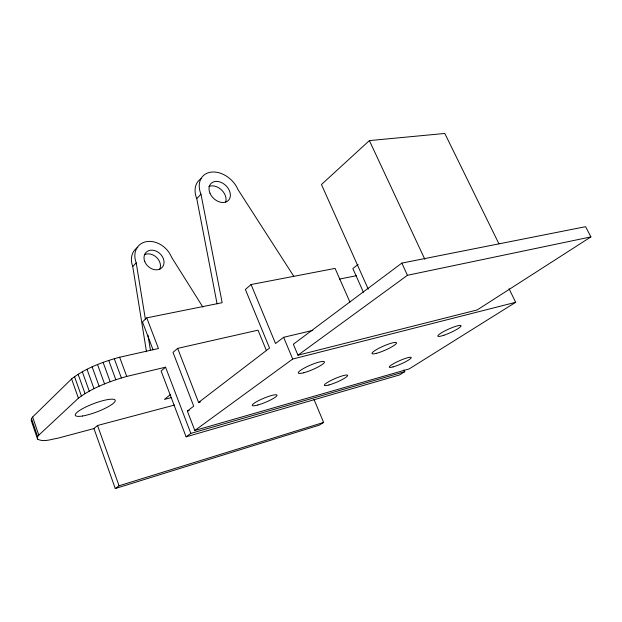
<?xml version="1.0" encoding="UTF-8"?>
<svg xmlns="http://www.w3.org/2000/svg" width="622" height="622" viewBox="0 0 622 622"><rect width="100%" height="100%" fill="white"/><g stroke="black" fill="none" stroke-linecap="round" stroke-linejoin="round"><path stroke-width="0.93" d="M31.45 421.195L31.489 418.653L32.632 417.012L71.592 378.93C85.634 368.1 102.684 361.88 119.626 357.23L158.454 348.53L146.753 317.858L222.163 302.696L200.968 194.181A23.061 16.841 43.8 0 1 211.247 172.107A23.061 16.841 43.8 0 1 238.047 189.687L293.794 276.3M165.569 367.19L161.114 371.007L186.11 436.838L190.83 433.394L165.569 367.19L126.725 376.434C109.744 381.286 92.701 387.568 78.419 398.189L38.797 435.143L37.623 436.722L37.53 439.116C43.664 442.46 51.261 439.194 57.698 438.238L93.945 428.574L97.545 425.487L174.51 405.054M146.481 351.749L132.75 266.527L136.218 262.857A20.961 16.537 42.7 0 1 146.691 241.608A20.961 16.537 42.7 0 1 171.501 257.127L202.85 307.058M217.086 303.839L196.762 198.643L200.968 194.181M146.753 317.858L142.477 321.955L153.043 349.766M498.891 243.731L444.8 133.458L369.375 140.595L321.45 184.524L368.255 289.16M266.441 350.645L258.013 330.158L177.651 348.374L173.017 352.402L193.722 406.174L187.362 411.049L194.81 430.486L409.175 368.916L515.661 302.308L509.053 288.74M349.937 302.129L335.079 268.401L251.07 284.534L245.387 289.479L269.559 348.079L198.573 402.457L177.651 348.374M170.428 394.566L164.48 399.386L171.019 397.683M358.101 264.428L352.853 268.541L363.427 292.27M312.85 330.391L283.632 337.303L275.523 343.507L251.07 284.534M401.843 263.106L293.351 344.246L297.954 355.201L477.198 309.935L590.9 236.904L585.605 226.68L401.843 263.106L407.441 275.289L590.9 236.904M93.945 428.574L115.272 488.542L119.059 485.774L323.627 422.431L314.001 399.448M194.81 430.486L292.705 359.034L515.661 302.308M297.954 355.201L407.441 275.289M323.627 422.431L319.273 425.153L115.272 488.542M403.958 369.919L404.751 371.684L399.495 374.965L186.11 436.838M190.83 433.394L404.751 371.684M187.362 411.049L189.236 410.536M198.573 402.457L200.44 401.96M339.55 279.091L356.639 275.655M369.375 140.595L424.834 259.296M283.632 337.303L292.705 359.034M119.626 357.23L126.725 376.434M114.277 358.676L121.368 377.943M108.733 360.402L115.809 379.715M103.112 362.369L110.164 381.729M97.537 364.539L104.566 383.922M92.134 366.863L99.139 386.262M87.026 369.289L94 388.688M82.322 371.769L89.265 391.145M97.545 425.487L119.059 485.774M78.123 374.234L85.027 393.586M74.523 376.637L81.389 395.95M71.592 378.93L78.419 398.189M32.632 417.012L38.797 435.143M31.489 418.653L37.623 436.722M31.1 420.06L37.53 439.116M136.218 262.857L145.361 319.047M147.997 335.242L150.477 350.474M144.529 254.655A10.971 8.692 42.6 0 1 156.643 257.477A10.971 8.692 42.6 0 1 159.73 269.357M132.75 266.527A20.845 16.514 42.6 0 1 137.827 247.315M208.798 186.553A12.067 8.856 43.8 0 1 221.323 189.733A12.067 8.856 43.8 0 1 225.7 202.088M196.762 198.643A22.928 16.833 43.8 0 1 201.45 178.467M257.842 405.008A13.381 2.2 -22.6 0 0 277.008 395.421A13.381 2.2 -22.6 0 0 259.11 400.374A13.381 2.2 -22.6 0 0 257.842 405.008M443.906 335.235A12.704 1.983 -24.2 0 0 461.042 325.772A12.704 1.983 -24.2 0 0 443.346 331.72A12.704 1.983 -24.2 0 0 443.906 335.235M328.999 384.956A12.634 1.983 -23.2 0 0 347.574 375.758A12.634 1.983 -23.2 0 0 331.526 380.197A12.634 1.983 -23.2 0 0 328.999 384.956M376.411 353.343A13.365 2.216 -23.7 0 0 396.362 343.422A13.365 2.216 -23.7 0 0 380.05 347.675A13.365 2.216 -23.7 0 0 376.411 353.343M393.065 366.902A12.005 1.788 -23.8 0 0 411.056 358.07A12.005 1.788 -23.8 0 0 396.595 362.074A12.005 1.788 -23.8 0 0 393.065 366.902M303.723 372.757A14.158 2.488 -23.1 0 0 324.381 362.369A14.158 2.488 -23.1 0 0 306.063 367.143A14.158 2.488 -23.1 0 0 303.723 372.757M82.392 416.025A21.327 4.44 -20.7 0 0 114.953 401.532A21.327 4.44 -20.7 0 0 88.355 405.816A21.327 4.44 -20.7 0 0 82.392 416.025M144.763 261.567A11.033 8.708 42.7 0 0 161.992 267.615A11.033 8.708 42.7 0 0 155.313 250.79A11.033 8.708 42.7 0 0 144.763 261.567M209.979 193.209A12.137 8.864 43.8 0 0 228.414 200.393A12.137 8.864 43.8 0 0 220.709 182.238A12.137 8.864 43.8 0 0 209.979 193.209"/></g></svg>
